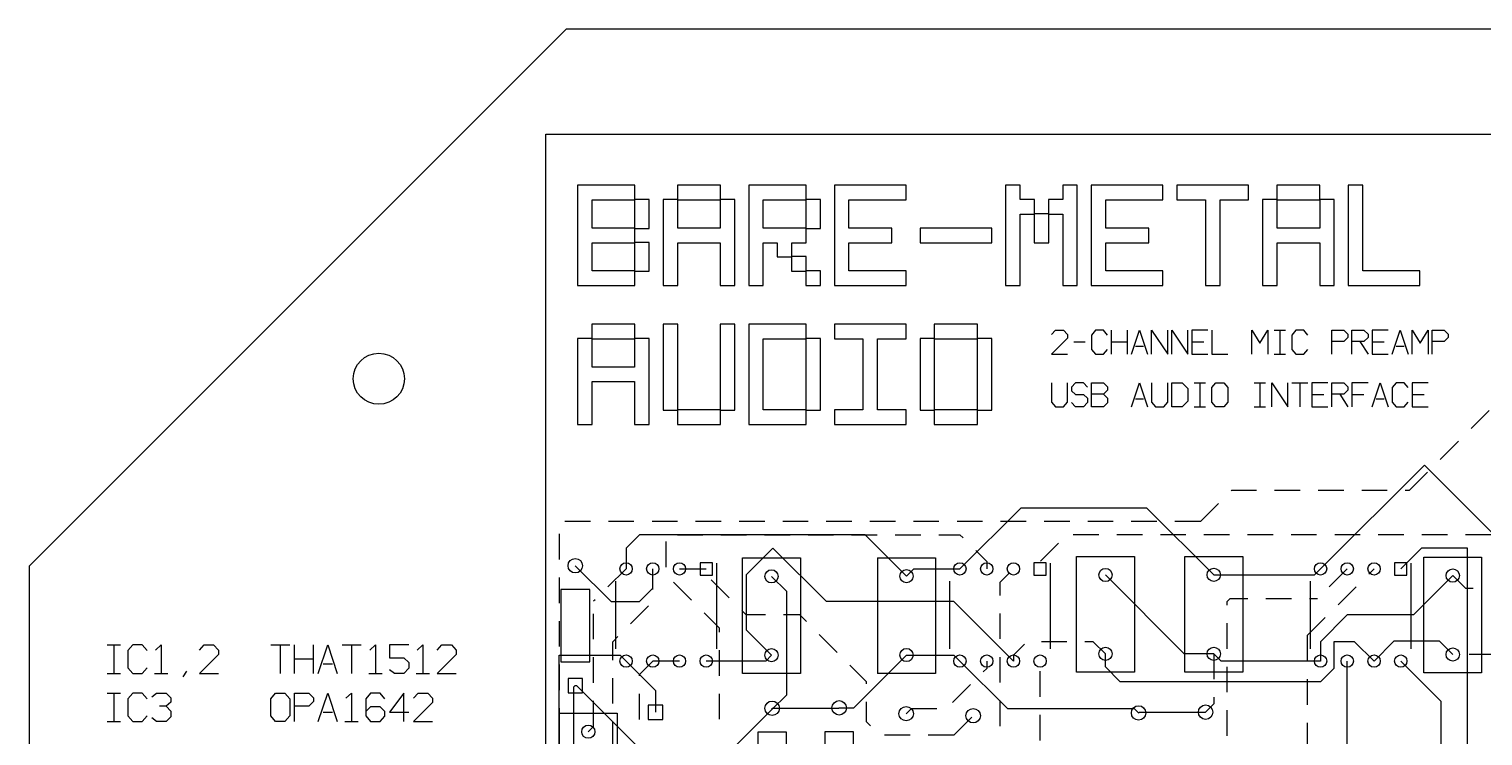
# Model space of a CAD drawing. Header units: millimetres. Extents: x 0 to 150, y 0 to 136.
# Drawn here: x 0 to 96.8, y 89 to 136.1 of the extents above; entities that cross this region are included whole.
import ezdxf

# ---------------------------------------------------------------- set-up
doc = ezdxf.new("R2010")
doc.units = ezdxf.units.MM
for name, color, linetype in [('CU_BOT', 5, 'Continuous'), ('CU_TOP', 1, 'Continuous'), ('OUTLINE', 7, 'Continuous'), ('PADS', 2, 'Continuous'), ('PLATE', 9, 'Continuous'), ('SILK', 8, 'Continuous'), ('TEXT', 6, 'Continuous'), ('TITLE', 6, 'Continuous')]:
    doc.layers.add(name, color=color, linetype=linetype)

msp = doc.modelspace()

# ---------------------------------------------------------------- linework, layer by layer
at = {"layer": 'CU_BOT'}
for points in [[(95.9804, 109.492), (97.1825, 110.6941)], [(93.9298, 107.4414), (95.1319, 108.6435)], [(91.8792, 105.3908), (93.0813, 106.5929)], [(77.961, 103.307), (79.1631, 104.5091)], [(80.0116, 105.3576), (80.0448, 105.3908), (81.6978, 105.3908)], [(82.8978, 105.3908), (84.5978, 105.3908)], [(85.7978, 105.3908), (87.4978, 105.3908)], [(88.6978, 105.3908), (90.3978, 105.3908)], [(91.5978, 105.3908), (91.8792, 105.3908)], [(37.361, 103.307), (35.661, 103.307)], [(40.261, 103.307), (38.561, 103.307)], [(43.161, 103.307), (41.461, 103.307)], [(46.061, 103.307), (44.361, 103.307)], [(48.961, 103.307), (47.261, 103.307)], [(51.861, 103.307), (50.161, 103.307)], [(54.761, 103.307), (53.061, 103.307)], [(57.661, 103.307), (55.961, 103.307)], [(60.561, 103.307), (58.861, 103.307)], [(63.461, 103.307), (61.761, 103.307)], [(66.361, 103.307), (64.661, 103.307)], [(69.261, 103.307), (67.561, 103.307)], [(72.161, 103.307), (70.461, 103.307)], [(75.061, 103.307), (73.361, 103.307)], [(77.961, 103.307), (76.261, 103.307)], [(35.289, 102.479), (35.289, 100.779)], [(42.401, 100.2659), (42.401, 101.9659)], [(43.1489, 102.418), (44.8489, 102.418)], [(46.0489, 102.418), (47.7489, 102.418)], [(48.9489, 102.418), (50.6489, 102.418)], [(51.8489, 102.418), (53.5489, 102.418)], [(54.7489, 102.418), (56.4489, 102.418)], [(57.6489, 102.418), (59.3489, 102.418)], [(60.5489, 102.418), (61.959, 102.418), (62.164, 102.213)], [(68.5244, 101.8714), (67.3223, 100.6693)], [(71.198, 102.418), (69.498, 102.418)], [(74.098, 102.418), (72.398, 102.418)], [(76.998, 102.418), (75.298, 102.418)], [(79.898, 102.418), (78.198, 102.418)], [(82.798, 102.418), (81.098, 102.418)], [(85.698, 102.418), (83.998, 102.418)], [(88.598, 102.418), (86.898, 102.418)], [(91.498, 102.418), (89.798, 102.418)], [(94.398, 102.418), (92.698, 102.418)], [(97.298, 102.418), (95.598, 102.418)], [(63.0125, 101.3645), (63.737, 100.64), (63.737, 100.1514)], [(39.734, 100.1514), (38.5319, 98.9493)], [(41.512, 98.7753), (41.512, 100.1514)], [(64.626, 98.3855), (64.626, 99.2624), (65.208, 99.8444)], [(87.74, 100.1514), (86.5379, 98.9493)], [(89.1742, 99.8076), (89.518, 100.1514)], [(94.7561, 99.7048), (95.5989, 98.862), (96.107, 98.862)], [(35.289, 99.579), (35.289, 97.879)], [(44.0875, 98.0645), (42.8854, 99.2666)], [(46.5918, 98.2272), (45.3897, 99.4293)], [(87.1236, 97.757), (88.3257, 98.9591)], [(37.6834, 98.1008), (37.5774, 97.9948)], [(79.739, 97.7391), (79.739, 97.973), (79.9392, 98.1732), (81.1222, 98.1732)], [(82.3222, 98.1732), (84.0222, 98.1732)], [(85.2222, 98.1732), (85.7618, 98.1732)], [(37.5774, 95.4675), (37.5774, 97.1675)], [(40.0287, 96.4897), (41.2308, 97.6918)], [(45.957, 95.9389), (45.957, 96.195), (44.936, 97.216)], [(49.0183, 97.084), (47.735, 97.084), (47.4403, 97.3787)], [(51.7346, 96.6404), (51.291, 97.084), (50.2183, 97.084)], [(64.626, 95.4855), (64.626, 97.1855)], [(85.073, 95.7064), (86.2751, 96.9085)], [(35.289, 96.679), (35.289, 94.979)], [(79.739, 94.8391), (79.739, 96.5391)], [(38.845, 94.08), (38.845, 95.306), (39.1802, 95.6412)], [(53.7852, 94.5898), (52.5831, 95.7919)], [(66.2437, 95.1457), (65.515, 94.417), (65.515, 94.0166)], [(69.0773, 95.306), (67.3773, 95.306)], [(71.6421, 94.4968), (70.8329, 95.306), (70.2773, 95.306)], [(85.073, 95.7064), (85.073, 94.0064)], [(37.5774, 92.5675), (37.5774, 94.2675)], [(40.623, 93.0248), (40.623, 93.1276), (41.512, 94.0166)], [(45.957, 93.0389), (45.957, 94.7389)], [(63.737, 94.0166), (63.737, 93.528)], [(64.626, 92.5855), (64.626, 94.2855)], [(78.85, 94.501), (78.85, 92.801)], [(97.5568, 94.4548), (95.8568, 94.4548)], [(35.289, 93.779), (35.289, 92.079)], [(55.736, 92.4979), (55.736, 92.639), (54.6337, 93.7413)], [(63.5131, 93.3041), (63.737, 93.528)], [(67.293, 91.6322), (67.293, 93.3322)], [(79.739, 91.9391), (79.739, 93.6391)], [(38.845, 91.18), (38.845, 92.88)], [(61.4625, 91.2535), (62.6646, 92.4556)], [(85.073, 92.8064), (85.073, 91.1064)], [(37.5774, 89.6675), (37.5774, 91.3675)], [(40.623, 90.1248), (40.623, 91.8248)], [(45.957, 90.1389), (45.957, 91.8389)], [(56.0005, 89.7075), (55.736, 89.972), (55.736, 91.2979)], [(64.626, 89.6855), (64.626, 91.3855)], [(78.85, 91.601), (78.85, 91.1591), (78.3053, 90.6143)], [(35.289, 90.879), (35.289, 89.179)], [(58.7251, 90.861), (58.3771, 90.513)], [(58.7251, 90.861), (60.4251, 90.861)], [(61.5419, 89.083), (62.744, 90.2851)], [(67.293, 88.7322), (67.293, 90.4322)], [(79.739, 89.0391), (79.739, 90.7391)], [(37.5774, 89.6675), (37.2218, 89.3119)], [(38.845, 88.28), (38.845, 89.98)], [(58.6419, 89.083), (56.9419, 89.083)], [(61.5419, 89.083), (59.8419, 89.083)], [(85.073, 89.9064), (85.073, 88.2064)]]:
    msp.add_lwpolyline(points, dxfattribs=at)
at = {"layer": 'CU_TOP'}
for points in [[(98.408, 93.528), (98.408, 101.529), (92.8738, 107.0632), (85.962, 100.1514)], [(78.85, 99.751), (74.405, 104.196), (66.0036, 104.196), (61.959, 100.1514)], [(58.403, 99.667), (55.652, 102.418), (40.623, 102.418), (39.734, 101.529), (39.734, 100.1514)], [(65.515, 94.0166), (61.5586, 97.973), (53.069, 97.973), (49.513, 101.529), (47.735, 99.751), (47.735, 96.0852), (49.4171, 94.4031)], [(95.741, 63.302), (95.741, 101.529), (92.6736, 101.529), (91.296, 100.1514)], [(38.7454, 97.973), (36.3543, 100.3641)], [(38.7454, 97.973), (40.623, 97.973), (41.512, 98.862), (41.512, 100.1514)], [(43.29, 100.1514), (45.068, 100.1514)], [(58.8874, 100.1514), (58.403, 99.667)], [(58.8874, 100.1514), (61.959, 100.1514)], [(94.7561, 99.7048), (92.1353, 97.084), (87.74, 97.084), (85.962, 95.306), (85.962, 94.0166), (79.3344, 94.0166), (78.85, 94.501), (76.8879, 94.501), (71.6421, 99.7468)], [(78.85, 99.751), (85.5616, 99.751), (85.962, 100.1514)], [(50.402, 98.6682), (49.4171, 99.6531)], [(50.402, 98.6682), (50.402, 91.75), (49.4569, 90.8049)], [(93.8671, 95.3438), (90.8452, 95.3438), (89.518, 94.0166), (88.2286, 95.306), (86.851, 95.306), (86.851, 93.528), (85.962, 92.639), (72.627, 92.639), (71.6421, 93.6239), (71.6421, 94.4968)], [(93.8671, 95.3438), (94.7561, 94.4548)], [(71.2046, 61.8796), (72.3603, 63.0353), (72.3603, 70.1473), (74.405, 72.192), (77.072, 72.192), (78.85, 73.97), (78.85, 78.6817), (79.739, 79.5707), (79.739, 84.638), (49.513, 84.638), (45.068, 80.193), (35.289, 80.193), (35.289, 94.417), (39.3336, 94.417), (39.734, 94.0166)], [(39.734, 94.0166), (41.6915, 92.0591), (41.6915, 90.6056)], [(43.29, 94.0166), (41.512, 94.0166)], [(49.0305, 94.0166), (45.068, 94.0166)], [(49.0305, 94.0166), (49.4171, 94.4031)], [(49.4569, 90.8718), (53.89, 90.8718), (53.917, 90.8987), (54.8847, 90.8987), (58.403, 94.417), (61.5586, 94.417), (61.959, 94.0166), (65.1146, 90.861), (73.545, 90.861), (73.8451, 90.5608), (73.8986, 90.6143), (78.3053, 90.6143)], [(87.1854, 83.3374), (87.74, 83.892), (87.74, 94.0166)], [(93.963, 91.3496), (91.296, 94.0166)], [(41.6915, 82.6224), (40.2519, 84.0619), (37.2218, 84.0619), (36.2654, 85.0184), (36.2654, 92.292), (36.3543, 92.3809), (36.4361, 92.3809), (40.623, 88.194), (46.846, 88.194), (49.4569, 90.8049), (49.4569, 90.8718)], [(93.963, 91.3496), (93.963, 73.0886), (93.9042, 73.0298)]]:
    msp.add_lwpolyline(points, dxfattribs=at)
at = {"layer": 'OUTLINE'}
msp.add_lwpolyline([(34.4, 129.088), (132.4, 129.088), (132.4, 59.088), (34.4, 59.088)], close=True, dxfattribs=at)
at = {"layer": 'PADS'}
for points in [[(44.6592, 100.5602), (44.6592, 99.7426), (45.4768, 99.7426), (45.4768, 100.5602)], [(66.8842, 100.5602), (66.8842, 99.7426), (67.7018, 99.7426), (67.7018, 100.5602)], [(90.8872, 100.5602), (90.8872, 99.7426), (91.7048, 99.7426), (91.7048, 100.5602)], [(35.8742, 92.861), (35.8742, 91.9009), (36.8343, 91.9009), (36.8343, 92.861)], [(41.2114, 91.0856), (41.2114, 90.1255), (42.1715, 90.1255), (42.1715, 91.0856)]]:
    msp.add_lwpolyline(points, close=True, dxfattribs=at)
for centre, radius in [((36.3543, 100.3641), 0.4801), ((39.734, 100.1514), 0.4088), ((41.512, 100.1514), 0.4088), ((43.29, 100.1514), 0.4088), ((49.4171, 99.6531), 0.4403), ((58.403, 99.667), 0.4403), ((61.959, 100.1514), 0.4088), ((63.737, 100.1514), 0.4088), ((65.515, 100.1514), 0.4088), ((71.6421, 99.7468), 0.4403), ((78.85, 99.751), 0.4403), ((85.962, 100.1514), 0.4088), ((87.74, 100.1514), 0.4088), ((89.518, 100.1514), 0.4088), ((94.7561, 99.7048), 0.4403), ((49.4171, 94.4031), 0.4403), ((58.403, 94.417), 0.4403), ((71.6421, 94.4968), 0.4403), ((78.85, 94.501), 0.4403), ((94.7561, 94.4548), 0.4403), ((39.734, 94.0166), 0.4088), ((41.512, 94.0166), 0.4088), ((43.29, 94.0166), 0.4088), ((45.068, 94.0166), 0.4088), ((61.959, 94.0166), 0.4088), ((63.737, 94.0166), 0.4088), ((65.515, 94.0166), 0.4088), ((67.293, 94.0166), 0.4088), ((85.962, 94.0166), 0.4088), ((87.74, 94.0166), 0.4088), ((89.518, 94.0166), 0.4088), ((91.296, 94.0166), 0.4088), ((49.4569, 90.8718), 0.4801), ((53.917, 90.8987), 0.4801), ((58.3771, 90.513), 0.4801), ((73.8451, 90.5608), 0.4801), ((78.3053, 90.6143), 0.4801), ((62.8372, 90.3784), 0.4801), ((37.2218, 89.3119), 0.4403)]:
    msp.add_circle(centre, radius, dxfattribs=at)
at = {"layer": 'PLATE'}
msp.add_lwpolyline([(149.588, 5), (149.588, 136.088), (35.757, 136.088), (0, 100.331), (0, 0), (144.588, 0), (145.7, 0.126), (146.757, 0.496), (147.705, 1.091), (148.497, 1.883), (149.092, 2.831), (149.462, 3.888)], close=True, dxfattribs=at)
msp.add_circle((23.28, 112.808), 1.7, dxfattribs=at)
at = {"layer": 'SILK'}
for points in [[(47.4921, 93.1781), (47.4921, 100.8781), (51.3421, 100.8781), (51.3421, 93.1781), (47.4921, 93.1781)], [(69.7171, 93.2718), (69.7171, 100.9718), (73.5671, 100.9718), (73.5671, 93.2718), (69.7171, 93.2718)], [(80.775, 100.976), (80.775, 93.276), (76.925, 93.276), (76.925, 100.976), (80.775, 100.976)], [(92.8311, 93.2298), (92.8311, 100.9298), (96.6811, 100.9298), (96.6811, 93.2298), (92.8311, 93.2298)], [(37.3144, 93.9722), (37.3144, 98.7728), (35.3941, 98.7728), (35.3941, 93.9722), (37.3144, 93.9722)], [(39.1468, 90.5369), (39.1468, 82.8369), (35.2968, 82.8369), (35.2968, 90.5369), (39.1468, 90.5369)], [(50.417, 84.4799), (50.417, 89.2805), (48.4967, 89.2805), (48.4967, 84.4799), (50.417, 84.4799)], [(54.8771, 84.5068), (54.8771, 89.3074), (52.9569, 89.3074), (52.9569, 84.5068), (54.8771, 84.5068)]]:
    msp.add_lwpolyline(points, close=True, dxfattribs=at)
for points in [[(56.478, 100.892), (56.478, 93.192)], [(56.478, 100.892), (60.328, 100.892), (60.328, 93.192), (56.478, 93.192)], [(45.768, 94.8265), (45.768, 100.5224)], [(67.993, 94.8265), (67.993, 100.5224)], [(91.996, 94.8265), (91.996, 100.5224)], [(39.034, 99.3415), (39.034, 94.8265)], [(61.259, 99.3415), (61.259, 94.8265)], [(85.262, 99.3415), (85.262, 94.8265)]]:
    msp.add_lwpolyline(points, dxfattribs=at)
at = {"layer": 'TEXT'}
for points in [[(68.05, 115.7447), (68.3167, 116.038), (68.85, 116.038), (69.1167, 115.7447), (69.1167, 115.5047), (68.05, 114.438), (69.1167, 114.438)], [(69.5433, 115.2647), (70.29, 115.2647)], [(71.7833, 115.718), (71.5167, 116.038), (70.9833, 116.038), (70.7167, 115.718), (70.7167, 114.758), (70.9833, 114.438), (71.5167, 114.438), (71.7833, 114.758)], [(72.05, 114.438), (72.05, 116.038)], [(72.05, 115.2647), (73.1167, 115.2647)], [(73.1167, 114.438), (73.1167, 116.038)], [(73.3833, 114.438), (73.9167, 116.038), (74.45, 114.438)], [(74.7167, 114.438), (74.7167, 116.038), (75.7833, 114.438), (75.7833, 116.038)], [(76.05, 114.438), (76.05, 116.038), (77.1167, 114.438), (77.1167, 116.038)], [(78.45, 116.038), (77.3833, 116.038), (77.3833, 114.438), (78.45, 114.438)], [(77.3833, 115.2647), (78.1833, 115.2647)], [(78.7167, 116.038), (78.7167, 114.438), (79.7833, 114.438)], [(81.3833, 114.438), (81.3833, 116.038), (81.9167, 115.1847), (82.45, 116.038), (82.45, 114.438)], [(82.8767, 116.038), (83.6233, 116.038)], [(83.25, 116.038), (83.25, 114.438)], [(85.1167, 115.718), (84.85, 116.038), (84.3167, 116.038), (84.05, 115.718), (84.05, 114.758), (84.3167, 114.438), (84.85, 114.438), (85.1167, 114.758)], [(86.7167, 114.438), (86.7167, 116.038), (87.5167, 116.038), (87.7833, 115.7713), (87.7833, 115.558), (87.5167, 115.2913), (86.7167, 115.2913)], [(88.05, 114.438), (88.05, 116.038), (88.85, 116.038), (89.1167, 115.7713), (89.1167, 115.558), (88.85, 115.2913), (88.05, 115.2913)], [(88.5833, 115.2913), (89.1167, 114.438)], [(90.45, 116.038), (89.3833, 116.038), (89.3833, 114.438), (90.45, 114.438)], [(89.3833, 115.2647), (90.1833, 115.2647)], [(90.7167, 114.438), (91.25, 116.038), (91.7833, 114.438)], [(92.05, 114.438), (92.05, 116.038), (92.5833, 115.1847), (93.1167, 116.038), (93.1167, 114.438)], [(93.3833, 114.438), (93.3833, 116.038), (94.1833, 116.038), (94.45, 115.7713), (94.45, 115.558), (94.1833, 115.2913), (93.3833, 115.2913)], [(73.65, 114.9713), (74.1833, 114.9713)], [(82.8767, 114.438), (83.6233, 114.438)], [(90.9833, 114.9713), (91.5167, 114.9713)], [(68.05, 112.538), (68.05, 111.258), (68.3167, 110.938), (68.85, 110.938), (69.1167, 111.258), (69.1167, 112.538)], [(70.45, 112.2447), (70.1833, 112.538), (69.65, 112.538), (69.3833, 112.2447), (69.3833, 112.0047), (69.65, 111.7647), (70.1833, 111.7647), (70.45, 111.5247), (70.45, 111.2313), (70.1833, 110.938), (69.65, 110.938), (69.3833, 111.2313)], [(70.7167, 110.938), (70.7167, 112.538), (71.5167, 112.538), (71.7833, 112.2713), (71.7833, 112.058), (71.5167, 111.7913), (70.7167, 111.7913)], [(73.3833, 110.938), (73.9167, 112.538), (74.45, 110.938)], [(74.7167, 112.538), (74.7167, 111.258), (74.9833, 110.938), (75.5167, 110.938), (75.7833, 111.258), (75.7833, 112.538)], [(76.05, 110.938), (76.05, 112.538), (76.7433, 112.538), (77.1167, 112.1647), (77.1167, 111.3113), (76.7433, 110.938), (76.05, 110.938)], [(77.5433, 112.538), (78.29, 112.538)], [(77.9167, 112.538), (77.9167, 110.938)], [(78.9833, 112.538), (79.5167, 112.538), (79.7833, 112.218), (79.7833, 111.258), (79.5167, 110.938), (78.9833, 110.938), (78.7167, 111.258), (78.7167, 112.218), (78.9833, 112.538)], [(81.5433, 112.538), (82.29, 112.538)], [(81.9167, 112.538), (81.9167, 110.938)], [(82.7167, 110.938), (82.7167, 112.538), (83.7833, 110.938), (83.7833, 112.538)], [(84.05, 112.538), (85.1167, 112.538)], [(84.5833, 112.538), (84.5833, 110.938)], [(86.45, 112.538), (85.3833, 112.538), (85.3833, 110.938), (86.45, 110.938)], [(86.7167, 110.938), (86.7167, 112.538), (87.5167, 112.538), (87.7833, 112.2713), (87.7833, 112.058), (87.5167, 111.7913), (86.7167, 111.7913)], [(89.1167, 112.538), (88.05, 112.538), (88.05, 110.938)], [(89.3833, 110.938), (89.9167, 112.538), (90.45, 110.938)], [(91.7833, 112.218), (91.5167, 112.538), (90.9833, 112.538), (90.7167, 112.218), (90.7167, 111.258), (90.9833, 110.938), (91.5167, 110.938), (91.7833, 111.258)], [(93.1167, 112.538), (92.05, 112.538), (92.05, 110.938), (93.1167, 110.938)], [(71.5167, 111.7913), (71.7833, 111.5247), (71.7833, 111.2047), (71.5167, 110.938), (70.7167, 110.938)], [(73.65, 111.4713), (74.1833, 111.4713)], [(85.3833, 111.7647), (86.1833, 111.7647)], [(87.25, 111.7913), (87.7833, 110.938)], [(88.05, 111.7647), (88.85, 111.7647)], [(89.65, 111.4713), (90.1833, 111.4713)], [(92.05, 111.7647), (92.85, 111.7647)], [(77.5433, 110.938), (78.29, 110.938)], [(81.5433, 110.938), (82.29, 110.938)], [(5.19, 95.088), (6.0767, 95.088)], [(5.6333, 95.088), (5.6333, 93.188)], [(7.85, 94.708), (7.5333, 95.088), (6.9, 95.088), (6.5833, 94.708), (6.5833, 93.568), (6.9, 93.188), (7.5333, 93.188), (7.85, 93.568)], [(8.42, 94.7397), (8.8, 95.088), (8.8, 93.188)], [(11.3333, 94.7397), (11.65, 95.088), (12.2833, 95.088), (12.6, 94.7397), (12.6, 94.4547), (11.3333, 93.188), (12.6, 93.188)], [(16.0833, 95.088), (17.35, 95.088)], [(16.7167, 95.088), (16.7167, 93.188)], [(17.6667, 93.188), (17.6667, 95.088)], [(18.9333, 93.188), (18.9333, 95.088)], [(19.25, 93.188), (19.8833, 95.088), (20.5167, 93.188)], [(20.8333, 95.088), (22.1, 95.088)], [(21.4667, 95.088), (21.4667, 93.188)], [(22.67, 94.7397), (23.05, 95.088), (23.05, 93.188)], [(25.2667, 95.088), (24, 95.088), (24, 94.233), (24.95, 94.233), (25.2667, 93.9163), (25.2667, 93.5363), (24.95, 93.188), (24.3167, 93.188), (24, 93.4413)], [(25.8367, 94.7397), (26.2167, 95.088), (26.2167, 93.188)], [(27.1667, 94.7397), (27.4833, 95.088), (28.1167, 95.088), (28.4333, 94.7397), (28.4333, 94.4547), (27.1667, 93.188), (28.4333, 93.188)], [(17.6667, 94.1697), (18.9333, 94.1697)], [(5.19, 93.188), (6.0767, 93.188)], [(8.3567, 93.188), (9.2433, 93.188)], [(10.4783, 93.3463), (10.225, 92.9663)], [(19.5667, 93.8213), (20.2, 93.8213)], [(22.6067, 93.188), (23.4933, 93.188)], [(25.7733, 93.188), (26.66, 93.188)], [(5.19, 91.888), (6.0767, 91.888)], [(5.6333, 91.888), (5.6333, 89.988)], [(7.85, 91.508), (7.5333, 91.888), (6.9, 91.888), (6.5833, 91.508), (6.5833, 90.368), (6.9, 89.988), (7.5333, 89.988), (7.85, 90.368)], [(8.1667, 91.6347), (8.4833, 91.888), (9.1167, 91.888), (9.4333, 91.5713), (9.4333, 91.2863), (9.1167, 91.0013), (8.6733, 91.0013)], [(9.1167, 91.0013), (9.4333, 90.6847), (9.4333, 90.3047), (9.1167, 89.988), (8.4833, 89.988), (8.1667, 90.2413)], [(16.4, 91.888), (17.0333, 91.888), (17.35, 91.508), (17.35, 90.368), (17.0333, 89.988), (16.4, 89.988), (16.0833, 90.368), (16.0833, 91.508), (16.4, 91.888)], [(17.6667, 89.988), (17.6667, 91.888), (18.6167, 91.888), (18.9333, 91.5713), (18.9333, 91.318), (18.6167, 91.0013), (17.6667, 91.0013)], [(19.25, 89.988), (19.8833, 91.888), (20.5167, 89.988)], [(21.0867, 91.5397), (21.4667, 91.888), (21.4667, 89.988)], [(23.6833, 91.508), (23.3667, 91.888), (22.7333, 91.888), (22.4167, 91.508), (22.4167, 90.368), (22.7333, 89.988), (23.3667, 89.988), (23.6833, 90.3363), (23.6833, 90.653), (23.3667, 90.9697), (22.7333, 90.9697), (22.4167, 90.653)], [(24.95, 89.988), (24.95, 91.888), (24, 90.6213), (25.2667, 90.6213)], [(25.5833, 91.5397), (25.9, 91.888), (26.5333, 91.888), (26.85, 91.5397), (26.85, 91.2547), (25.5833, 89.988), (26.85, 89.988)], [(19.5667, 90.6213), (20.2, 90.6213)], [(5.19, 89.988), (6.0767, 89.988)], [(21.0233, 89.988), (21.91, 89.988)]]:
    msp.add_lwpolyline(points, dxfattribs=at)
at = {"layer": 'TITLE'}
for points in [[(41.27, 123.788), (41.27, 124.738), (40.32, 124.738), (40.32, 125.688), (39.37, 125.688), (39.35, 125.688), (38.42, 125.688), (38.4, 125.688), (37.47, 125.688), (37.45, 125.688), (36.5, 125.688), (36.5, 124.738), (36.5, 124.718), (36.5, 123.788), (36.5, 123.768), (36.5, 122.838), (36.5, 122.818), (36.5, 121.888), (36.5, 121.868), (36.5, 120.938), (36.5, 120.918), (36.5, 119.988), (36.5, 119.968), (36.5, 119.018), (37.45, 119.018), (37.47, 119.018), (38.4, 119.018), (38.42, 119.018), (39.35, 119.018), (39.37, 119.018), (40.32, 119.018), (40.32, 119.968), (41.27, 119.968), (41.27, 120.918), (41.27, 120.938), (41.27, 121.888), (40.32, 121.888), (40.32, 122.818), (41.27, 122.818), (41.27, 123.768), (41.27, 123.788)], [(46.97, 123.788), (46.97, 124.738), (46.02, 124.738), (46.02, 125.688), (45.07, 125.688), (45.05, 125.688), (44.12, 125.688), (44.1, 125.688), (43.15, 125.688), (43.15, 124.738), (42.2, 124.738), (42.2, 123.788), (42.2, 123.768), (42.2, 122.838), (42.2, 122.818), (42.2, 121.888), (42.2, 121.868), (42.2, 120.938), (42.2, 120.918), (42.2, 119.988), (42.2, 119.968), (42.2, 119.018), (43.17, 119.018), (43.17, 119.968), (43.17, 119.988), (43.17, 120.918), (43.17, 120.938), (43.17, 121.868), (44.1, 121.868), (44.12, 121.868), (45.05, 121.868), (45.07, 121.868), (46, 121.868), (46, 120.938), (46, 120.918), (46, 119.988), (46, 119.968), (46, 119.018), (46.97, 119.018), (46.97, 119.968), (46.97, 119.988), (46.97, 120.918), (46.97, 120.938), (46.97, 121.868), (46.97, 121.888), (46.97, 122.818), (46.97, 122.838), (46.97, 123.768), (46.97, 123.788)], [(47.9, 119.018), (48.87, 119.018), (48.87, 119.968), (48.87, 119.988), (48.87, 120.918), (48.87, 120.938), (48.87, 121.868), (49.8, 121.868), (49.8, 120.918), (50.75, 120.918), (50.75, 119.968), (51.7, 119.968), (51.7, 119.018), (52.67, 119.018), (52.67, 119.988), (51.72, 119.988), (51.72, 120.938), (50.77, 120.938), (50.77, 121.868), (51.72, 121.868), (51.72, 122.818), (52.67, 122.818), (52.67, 123.768), (52.67, 123.788), (52.67, 124.738), (51.72, 124.738), (51.72, 125.688), (50.77, 125.688), (50.75, 125.688), (49.82, 125.688), (49.8, 125.688), (48.87, 125.688), (48.85, 125.688), (47.9, 125.688), (47.9, 124.738), (47.9, 124.718), (47.9, 123.788), (47.9, 123.768), (47.9, 122.838), (47.9, 122.818), (47.9, 121.888), (47.9, 121.868), (47.9, 120.938), (47.9, 120.918), (47.9, 119.988), (47.9, 119.968), (47.9, 119.018)], [(53.6, 124.738), (53.6, 124.718), (53.6, 123.788), (53.6, 123.768), (53.6, 122.838), (53.6, 122.818), (53.6, 121.888), (53.6, 121.868), (53.6, 120.938), (53.6, 120.918), (53.6, 119.988), (53.6, 119.968), (53.6, 119.018), (54.55, 119.018), (54.57, 119.018), (55.5, 119.018), (55.52, 119.018), (56.45, 119.018), (56.47, 119.018), (57.4, 119.018), (57.42, 119.018), (58.37, 119.018), (58.37, 119.988), (57.42, 119.988), (57.4, 119.988), (56.47, 119.988), (56.45, 119.988), (55.52, 119.988), (55.5, 119.988), (54.57, 119.988), (54.57, 120.918), (54.57, 120.938), (54.57, 121.868), (55.5, 121.868), (55.52, 121.868), (56.45, 121.868), (56.47, 121.868), (57.42, 121.868), (57.42, 122.838), (56.47, 122.838), (56.45, 122.838), (55.52, 122.838), (55.5, 122.838), (54.57, 122.838), (54.57, 123.768), (54.57, 123.788), (54.57, 124.718), (55.5, 124.718), (55.52, 124.718), (56.45, 124.718), (56.47, 124.718), (57.4, 124.718), (57.42, 124.718), (58.37, 124.718), (58.37, 125.688), (57.42, 125.688), (57.4, 125.688), (56.47, 125.688), (56.45, 125.688), (55.52, 125.688), (55.5, 125.688), (54.57, 125.688), (54.55, 125.688), (53.6, 125.688), (53.6, 124.738)], [(65, 124.718), (65, 123.788), (65, 123.768), (65, 122.838), (65, 122.818), (65, 121.888), (65, 121.868), (65, 120.938), (65, 120.918), (65, 119.988), (65, 119.968), (65, 119.018), (65.97, 119.018), (65.97, 119.968), (65.97, 119.988), (65.97, 120.918), (65.97, 120.938), (65.97, 121.868), (65.97, 121.888), (65.97, 122.818), (65.97, 122.838), (65.97, 123.768), (66.9, 123.768), (66.9, 122.838), (66.9, 122.818), (66.9, 121.868), (67.87, 121.868), (67.87, 122.818), (67.87, 122.838), (67.87, 123.768), (68.8, 123.768), (68.8, 122.838), (68.8, 122.818), (68.8, 121.888), (68.8, 121.868), (68.8, 120.938), (68.8, 120.918), (68.8, 119.988), (68.8, 119.968), (68.8, 119.018), (69.77, 119.018), (69.77, 119.968), (69.77, 119.988), (69.77, 120.918), (69.77, 120.938), (69.77, 121.868), (69.77, 121.888), (69.77, 122.818), (69.77, 122.838), (69.77, 123.768), (69.77, 123.788), (69.77, 124.718), (69.77, 124.738), (69.77, 125.688), (68.8, 125.688), (68.8, 124.738), (67.85, 124.738), (67.85, 123.788), (66.92, 123.788), (66.92, 124.738), (65.97, 124.738), (65.97, 125.688), (65, 125.688), (65, 124.738), (65, 124.718)], [(72.62, 125.688), (72.6, 125.688), (71.67, 125.688), (71.65, 125.688), (70.7, 125.688), (70.7, 124.738), (70.7, 124.718), (70.7, 123.788), (70.7, 123.768), (70.7, 122.838), (70.7, 122.818), (70.7, 121.888), (70.7, 121.868), (70.7, 120.938), (70.7, 120.918), (70.7, 119.988), (70.7, 119.968), (70.7, 119.018), (71.65, 119.018), (71.67, 119.018), (72.6, 119.018), (72.62, 119.018), (73.55, 119.018), (73.57, 119.018), (74.5, 119.018), (74.52, 119.018), (75.47, 119.018), (75.47, 119.988), (74.52, 119.988), (74.5, 119.988), (73.57, 119.988), (73.55, 119.988), (72.62, 119.988), (72.6, 119.988), (71.67, 119.988), (71.67, 120.918), (71.67, 120.938), (71.67, 121.868), (72.6, 121.868), (72.62, 121.868), (73.55, 121.868), (73.57, 121.868), (74.52, 121.868), (74.52, 122.838), (73.57, 122.838), (73.55, 122.838), (72.62, 122.838), (72.6, 122.838), (71.67, 122.838), (71.67, 123.768), (71.67, 123.788), (71.67, 124.718), (72.6, 124.718), (72.62, 124.718), (73.55, 124.718), (73.57, 124.718), (74.5, 124.718), (74.52, 124.718), (75.47, 124.718), (75.47, 125.688), (74.52, 125.688), (74.5, 125.688), (73.57, 125.688), (73.55, 125.688), (72.62, 125.688)], [(77.35, 124.718), (77.37, 124.718), (78.3, 124.718), (78.3, 123.788), (78.3, 123.768), (78.3, 122.838), (78.3, 122.818), (78.3, 121.888), (78.3, 121.868), (78.3, 120.938), (78.3, 120.918), (78.3, 119.988), (78.3, 119.968), (78.3, 119.018), (79.27, 119.018), (79.27, 119.968), (79.27, 119.988), (79.27, 120.918), (79.27, 120.938), (79.27, 121.868), (79.27, 121.888), (79.27, 122.818), (79.27, 122.838), (79.27, 123.768), (79.27, 123.788), (79.27, 124.718), (80.2, 124.718), (80.22, 124.718), (81.17, 124.718), (81.17, 125.688), (80.22, 125.688), (80.2, 125.688), (79.27, 125.688), (79.25, 125.688), (78.32, 125.688), (78.3, 125.688), (77.37, 125.688), (77.35, 125.688), (76.4, 125.688), (76.4, 124.718), (77.35, 124.718)], [(86.87, 123.788), (86.87, 124.738), (85.92, 124.738), (85.92, 125.688), (84.97, 125.688), (84.95, 125.688), (84.02, 125.688), (84, 125.688), (83.05, 125.688), (83.05, 124.738), (82.1, 124.738), (82.1, 123.788), (82.1, 123.768), (82.1, 122.838), (82.1, 122.818), (82.1, 121.888), (82.1, 121.868), (82.1, 120.938), (82.1, 120.918), (82.1, 119.988), (82.1, 119.968), (82.1, 119.018), (83.07, 119.018), (83.07, 119.968), (83.07, 119.988), (83.07, 120.918), (83.07, 120.938), (83.07, 121.868), (84, 121.868), (84.02, 121.868), (84.95, 121.868), (84.97, 121.868), (85.9, 121.868), (85.9, 120.938), (85.9, 120.918), (85.9, 119.988), (85.9, 119.968), (85.9, 119.018), (86.87, 119.018), (86.87, 119.968), (86.87, 119.988), (86.87, 120.918), (86.87, 120.938), (86.87, 121.868), (86.87, 121.888), (86.87, 122.818), (86.87, 122.838), (86.87, 123.768), (86.87, 123.788)], [(87.8, 124.738), (87.8, 124.718), (87.8, 123.788), (87.8, 123.768), (87.8, 122.838), (87.8, 122.818), (87.8, 121.888), (87.8, 121.868), (87.8, 120.938), (87.8, 120.918), (87.8, 119.988), (87.8, 119.968), (87.8, 119.018), (88.75, 119.018), (88.77, 119.018), (89.7, 119.018), (89.72, 119.018), (90.65, 119.018), (90.67, 119.018), (91.6, 119.018), (91.62, 119.018), (92.57, 119.018), (92.57, 119.988), (91.62, 119.988), (91.6, 119.988), (90.67, 119.988), (90.65, 119.988), (89.72, 119.988), (89.7, 119.988), (88.77, 119.988), (88.77, 120.918), (88.77, 120.938), (88.77, 121.868), (88.77, 121.888), (88.77, 122.818), (88.77, 122.838), (88.77, 123.768), (88.77, 123.788), (88.77, 124.718), (88.77, 124.738), (88.77, 125.688), (87.8, 125.688), (87.8, 124.738)], [(39.37, 124.718), (40.3, 124.718), (40.3, 123.788), (40.3, 123.768), (40.3, 122.838), (39.37, 122.838), (39.35, 122.838), (38.42, 122.838), (38.4, 122.838), (37.47, 122.838), (37.47, 123.768), (37.47, 123.788), (37.47, 124.718), (38.4, 124.718), (38.42, 124.718), (39.35, 124.718), (39.37, 124.718)], [(45.07, 122.838), (45.05, 122.838), (44.12, 122.838), (44.1, 122.838), (43.17, 122.838), (43.17, 123.768), (43.17, 123.788), (43.17, 124.718), (44.1, 124.718), (44.12, 124.718), (45.05, 124.718), (45.07, 124.718), (46, 124.718), (46, 123.788), (46, 123.768), (46, 122.838), (45.07, 122.838)], [(51.7, 122.838), (50.77, 122.838), (50.75, 122.838), (49.82, 122.838), (49.8, 122.838), (48.87, 122.838), (48.87, 123.768), (48.87, 123.788), (48.87, 124.718), (49.8, 124.718), (49.82, 124.718), (50.75, 124.718), (50.77, 124.718), (51.7, 124.718), (51.7, 123.788), (51.7, 123.768), (51.7, 122.838)], [(85.9, 123.788), (85.9, 123.768), (85.9, 122.838), (84.97, 122.838), (84.95, 122.838), (84.02, 122.838), (84, 122.838), (83.07, 122.838), (83.07, 123.768), (83.07, 123.788), (83.07, 124.718), (84, 124.718), (84.02, 124.718), (84.95, 124.718), (84.97, 124.718), (85.9, 124.718), (85.9, 123.788)], [(59.3, 121.868), (60.25, 121.868), (60.27, 121.868), (61.2, 121.868), (61.22, 121.868), (62.15, 121.868), (62.17, 121.868), (63.1, 121.868), (63.12, 121.868), (64.07, 121.868), (64.07, 122.838), (63.12, 122.838), (63.1, 122.838), (62.17, 122.838), (62.15, 122.838), (61.22, 122.838), (61.2, 122.838), (60.27, 122.838), (60.25, 122.838), (59.3, 122.838), (59.3, 121.868)], [(39.37, 121.868), (40.3, 121.868), (40.3, 120.938), (40.3, 120.918), (40.3, 119.988), (39.37, 119.988), (39.35, 119.988), (38.42, 119.988), (38.4, 119.988), (37.47, 119.988), (37.47, 120.918), (37.47, 120.938), (37.47, 121.868), (38.4, 121.868), (38.42, 121.868), (39.35, 121.868), (39.37, 121.868)], [(38.4, 116.438), (37.45, 116.438), (37.45, 115.488), (36.5, 115.488), (36.5, 114.538), (36.5, 114.518), (36.5, 113.588), (36.5, 113.568), (36.5, 112.638), (36.5, 112.618), (36.5, 111.688), (36.5, 111.668), (36.5, 110.738), (36.5, 110.718), (36.5, 109.768), (37.47, 109.768), (37.47, 110.718), (37.47, 110.738), (37.47, 111.668), (37.47, 111.688), (37.47, 112.618), (38.4, 112.618), (38.42, 112.618), (39.35, 112.618), (39.37, 112.618), (40.3, 112.618), (40.3, 111.688), (40.3, 111.668), (40.3, 110.738), (40.3, 110.718), (40.3, 109.768), (41.27, 109.768), (41.27, 110.718), (41.27, 110.738), (41.27, 111.668), (41.27, 111.688), (41.27, 112.618), (41.27, 112.638), (41.27, 113.568), (41.27, 113.588), (41.27, 114.518), (41.27, 114.538), (41.27, 115.488), (40.32, 115.488), (40.32, 116.438), (39.37, 116.438), (39.35, 116.438), (38.42, 116.438), (38.4, 116.438)], [(46, 115.488), (46, 115.468), (46, 114.538), (46, 114.518), (46, 113.588), (46, 113.568), (46, 112.638), (46, 112.618), (46, 111.688), (46, 111.668), (46, 110.738), (45.07, 110.738), (45.05, 110.738), (44.12, 110.738), (44.1, 110.738), (43.17, 110.738), (43.17, 111.668), (43.17, 111.688), (43.17, 112.618), (43.17, 112.638), (43.17, 113.568), (43.17, 113.588), (43.17, 114.518), (43.17, 114.538), (43.17, 115.468), (43.17, 115.488), (43.17, 116.438), (42.2, 116.438), (42.2, 115.488), (42.2, 115.468), (42.2, 114.538), (42.2, 114.518), (42.2, 113.588), (42.2, 113.568), (42.2, 112.638), (42.2, 112.618), (42.2, 111.688), (42.2, 111.668), (42.2, 110.718), (43.15, 110.718), (43.15, 109.768), (44.1, 109.768), (44.12, 109.768), (45.05, 109.768), (45.07, 109.768), (46.02, 109.768), (46.02, 110.718), (46.97, 110.718), (46.97, 111.668), (46.97, 111.688), (46.97, 112.618), (46.97, 112.638), (46.97, 113.568), (46.97, 113.588), (46.97, 114.518), (46.97, 114.538), (46.97, 115.468), (46.97, 115.488), (46.97, 116.438), (46, 116.438), (46, 115.488)], [(49.82, 116.438), (49.8, 116.438), (48.87, 116.438), (48.85, 116.438), (47.9, 116.438), (47.9, 115.488), (47.9, 115.468), (47.9, 114.538), (47.9, 114.518), (47.9, 113.588), (47.9, 113.568), (47.9, 112.638), (47.9, 112.618), (47.9, 111.688), (47.9, 111.668), (47.9, 110.738), (47.9, 110.718), (47.9, 109.768), (48.85, 109.768), (48.87, 109.768), (49.8, 109.768), (49.82, 109.768), (50.75, 109.768), (50.77, 109.768), (51.72, 109.768), (51.72, 110.718), (52.67, 110.718), (52.67, 111.668), (52.67, 111.688), (52.67, 112.618), (52.67, 112.638), (52.67, 113.568), (52.67, 113.588), (52.67, 114.518), (52.67, 114.538), (52.67, 115.488), (51.72, 115.488), (51.72, 116.438), (50.77, 116.438), (50.75, 116.438), (49.82, 116.438)], [(53.6, 116.438), (53.6, 115.468), (54.55, 115.468), (54.57, 115.468), (55.5, 115.468), (55.5, 114.538), (55.5, 114.518), (55.5, 113.588), (55.5, 113.568), (55.5, 112.638), (55.5, 112.618), (55.5, 111.688), (55.5, 111.668), (55.5, 110.738), (54.57, 110.738), (54.55, 110.738), (53.6, 110.738), (53.6, 109.768), (54.55, 109.768), (54.57, 109.768), (55.5, 109.768), (55.52, 109.768), (56.45, 109.768), (56.47, 109.768), (57.4, 109.768), (57.42, 109.768), (58.37, 109.768), (58.37, 110.738), (57.42, 110.738), (57.4, 110.738), (56.47, 110.738), (56.47, 111.668), (56.47, 111.688), (56.47, 112.618), (56.47, 112.638), (56.47, 113.568), (56.47, 113.588), (56.47, 114.518), (56.47, 114.538), (56.47, 115.468), (57.4, 115.468), (57.42, 115.468), (58.37, 115.468), (58.37, 116.438), (57.42, 116.438), (57.4, 116.438), (56.47, 116.438), (56.45, 116.438), (55.52, 116.438), (55.5, 116.438), (54.57, 116.438), (54.55, 116.438), (53.6, 116.438)], [(62.15, 116.438), (61.22, 116.438), (61.2, 116.438), (60.25, 116.438), (60.25, 115.488), (59.3, 115.488), (59.3, 114.538), (59.3, 114.518), (59.3, 113.588), (59.3, 113.568), (59.3, 112.638), (59.3, 112.618), (59.3, 111.688), (59.3, 111.668), (59.3, 110.718), (60.25, 110.718), (60.25, 109.768), (61.2, 109.768), (61.22, 109.768), (62.15, 109.768), (62.17, 109.768), (63.12, 109.768), (63.12, 110.718), (64.07, 110.718), (64.07, 111.668), (64.07, 111.688), (64.07, 112.618), (64.07, 112.638), (64.07, 113.568), (64.07, 113.588), (64.07, 114.518), (64.07, 114.538), (64.07, 115.488), (63.12, 115.488), (63.12, 116.438), (62.17, 116.438), (62.15, 116.438)], [(37.47, 115.468), (38.4, 115.468), (38.42, 115.468), (39.35, 115.468), (39.37, 115.468), (40.3, 115.468), (40.3, 114.538), (40.3, 114.518), (40.3, 113.588), (39.37, 113.588), (39.35, 113.588), (38.42, 113.588), (38.4, 113.588), (37.47, 113.588), (37.47, 114.518), (37.47, 114.538), (37.47, 115.468)], [(48.87, 112.638), (48.87, 113.568), (48.87, 113.588), (48.87, 114.518), (48.87, 114.538), (48.87, 115.468), (49.8, 115.468), (49.82, 115.468), (50.75, 115.468), (50.77, 115.468), (51.7, 115.468), (51.7, 114.538), (51.7, 114.518), (51.7, 113.588), (51.7, 113.568), (51.7, 112.638), (51.7, 112.618), (51.7, 111.688), (51.7, 111.668), (51.7, 110.738), (50.77, 110.738), (50.75, 110.738), (49.82, 110.738), (49.8, 110.738), (48.87, 110.738), (48.87, 111.668), (48.87, 111.688), (48.87, 112.618), (48.87, 112.638)], [(62.15, 115.468), (62.17, 115.468), (63.1, 115.468), (63.1, 114.538), (63.1, 114.518), (63.1, 113.588), (63.1, 113.568), (63.1, 112.638), (63.1, 112.618), (63.1, 111.688), (63.1, 111.668), (63.1, 110.738), (62.17, 110.738), (62.15, 110.738), (61.22, 110.738), (61.2, 110.738), (60.27, 110.738), (60.27, 111.668), (60.27, 111.688), (60.27, 112.618), (60.27, 112.638), (60.27, 113.568), (60.27, 113.588), (60.27, 114.518), (60.27, 114.538), (60.27, 115.468), (61.2, 115.468), (61.22, 115.468), (62.15, 115.468)]]:
    msp.add_lwpolyline(points, close=True, dxfattribs=at)

doc.saveas('drawing.dxf')
